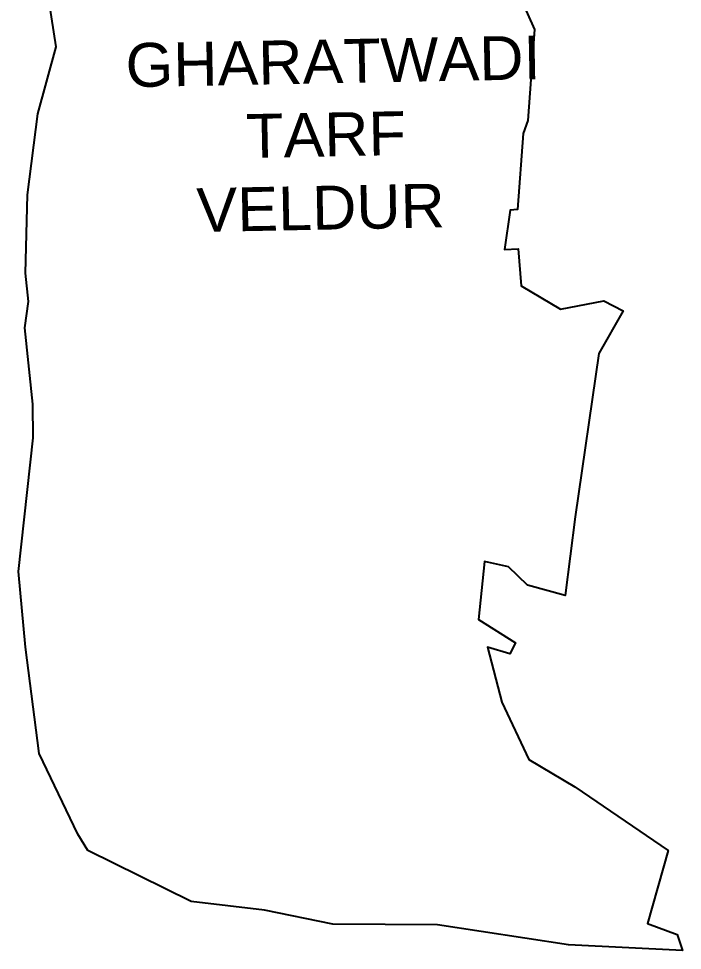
# Model space of a CAD drawing. Header units: metres. Extents: x 302061 to 307079, y 1940496 to 1944673.
# Drawn here: x 305432 to 307079, y 1940496 to 1942806 of the extents above; entities that cross this region are included whole.
import ezdxf

# ---------------------------------------------------------------- set-up
doc = ezdxf.new("R2010")
doc.units = ezdxf.units.M
doc.layers.add('village', color=3, linetype='Continuous')
doc.layers.add('VILLAGE NAME', color=250, linetype='Continuous')
doc.styles.get("Standard").update_dxf_attribs({"font": 'simplex.shx'})

msp = doc.modelspace()

# ---------------------------------------------------------------- linework, layer by layer
at = {"layer": 'village', "color": 4}
msp.add_polyline3d([(306568.7, 1943100.9, 0), (306712.1, 1942779, 0), (306696, 1942553, 0), (306684.4, 1942521.2, 0), (306670.2, 1942332.4, 0), (306651.6, 1942330.8, 0), (306637.9, 1942233.3, 0), (306671.7, 1942234.7, 0), (306679, 1942143.5, 0), (306777.2, 1942085.2, 0), (306884, 1942105.9, 0), (306932.7, 1942081.5, 0), (306872.1, 1941975.3, 0), (306813.3, 1941570.1, 0), (306788.2, 1941375.3, 0), (306695, 1941400.7, 0), (306647.8, 1941446.3, 0), (306588.1, 1941459.9, 0), (306573.1, 1941315.6, 0), (306665.2, 1941258.2, 0), (306651.4, 1941230.7, 0), (306595.3, 1941247.5, 0), (306631.2, 1941110.9, 0), (306698.3, 1940968.5, 0), (306812.4, 1940900.8, 0), (307043.8, 1940742.9, 0), (306993.1, 1940561.9, 0), (307066.3, 1940534.9, 0), (307079.3, 1940495.5, 0), (306797.1, 1940509.6, 0), (306471.5, 1940558.6, 0), (306211.7, 1940560.5, 0), (306042.3, 1940594.8, 0), (305860.3, 1940616.5, 0), (305604.2, 1940742.8, 0), (305578.8, 1940783.7, 0), (305483.3, 1940983.6, 0), (305449, 1941247.1, 0), (305432.3, 1941434.6, 0), (305468.1, 1941766.3, 0), (305467.9, 1941849.8, 0), (305447.3, 1942038.9, 0), (305456.5, 1942104.1, 0), (305449.7, 1942174.7, 0), (305454.1, 1942369, 0), (305479.8, 1942569.8, 0), (305525.3, 1942735.8, 0), (305474.7, 1943061, 0)], dxfattribs=at)

# ---------------------------------------------------------------- texts
at = {"layer": 'VILLAGE NAME', "insert": (305696.7, 1942744.4), "char_height": 108.748, "attachment_point": 1, "rotation": 1.1028}
msp.add_mtext_dynamic_manual_height_columns('{\\fArial|b0|i0|c0|p34;GHARATWADI \\P       TARF \\P    VELDUR}', width=1571.314, gutter_width=543.7, heights=[0], dxfattribs=at)

doc.saveas('drawing.dxf')
